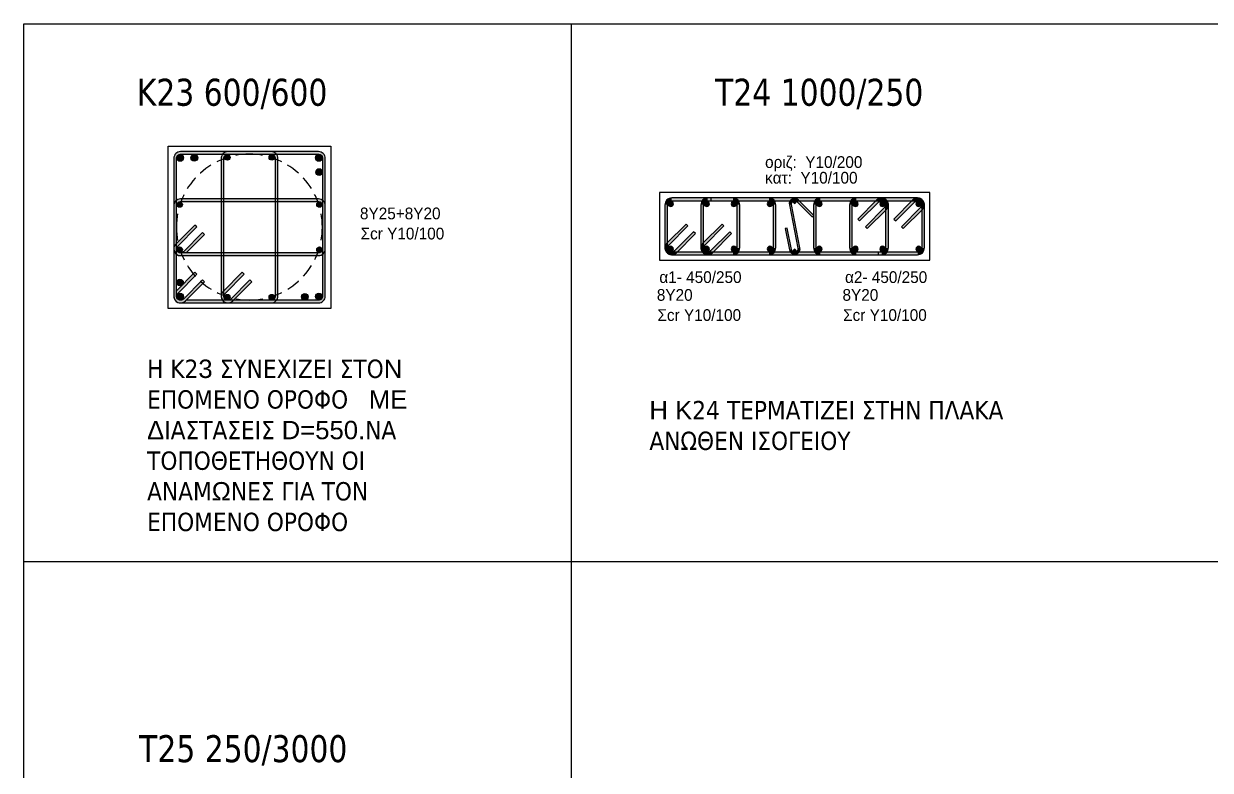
# Model space of a CAD drawing. Header units: millimetres. Extents: x -2171 to 1563, y -1758 to -1505.
# Drawn here: x -1175 to -1153.05, y -1604.07 to -1590.25 of the extents above; entities that cross this region are included whole.
import ezdxf

# ---------------------------------------------------------------- set-up
doc = ezdxf.new("R2010")
doc.units = ezdxf.units.MM
doc.linetypes.add('HIDDEN', pattern=[0.375, 0.25, -0.125])
for name, color, linetype in [('-S_TEXT', 3, 'Continuous'), ('Col_Det', 7, 'Continuous'), ('Col_Det_1', 7, 'Continuous'), ('Col_Det_Fill', 7, 'Continuous'), ('Geo_Col_Pro_1', 7, 'Continuous'), ('pinakaki', 153, 'Continuous')]:
    doc.layers.add(name, color=color, linetype=linetype)
doc.styles.add('S1Arl22_b_934_161', font='arial.ttf', dxfattribs={"width": 0.933629, "height": 0.002175})
doc.styles.get("Standard").update_dxf_attribs({"font": 'tahoma.ttf'})

msp = doc.modelspace()

# ---------------------------------------------------------------- hatches: boundary and pattern name
at = {"layer": 'Col_Det_Fill', "ltscale": 0.5, "transparency": 33554572}
h = msp.add_hatch(color=7, dxfattribs=at)
h.dxf.hatch_style = 1
h.paths.add_polyline_path([(-1169.5464, -1592.667, -0.4142136), (-1169.4714, -1592.742), (-1169.4714, -1595.293, -0.4142136), (-1169.5464, -1595.368), (-1171.9956, -1595.368), (-1172.009, -1595.3814, -0.1989124), (-1172.0974, -1595.418), (-1169.5464, -1595.418, 0.4142136), (-1169.4214, -1595.293), (-1169.4214, -1592.742, 0.4142136), (-1169.5464, -1592.617), (-1172.0974, -1592.617, 0.4142136), (-1172.2224, -1592.742), (-1172.2224, -1595.293, 0.7207592), (-1171.9974, -1595.368), (-1171.9956, -1595.368), (-1171.6555, -1595.0278), (-1171.6908, -1594.9925), (-1172.0444, -1595.346, -0.6681786), (-1172.1724, -1595.293), (-1172.1724, -1592.742, -0.4142136), (-1172.0974, -1592.667)])
h.paths.add_polyline_path([(-1171.7969, -1594.8864), (-1171.8322, -1594.8511), (-1172.1724, -1595.1912), (-1172.1724, -1595.293, -0.1989124), (-1172.1504, -1595.24)], flags=17)
at = {"layer": 'Col_Det_Fill'}
h = msp.add_hatch(color=12, dxfattribs=at)
edge = h.paths.add_edge_path()
edge.add_arc((-1172.1057, -1592.7337), 0.0625, 0, 360)
h = msp.add_hatch(color=133, dxfattribs=at)
edge = h.paths.add_edge_path()
edge.add_arc((-1171.8442, -1592.73), 0.065, 0, 360)
at = {"layer": 'Col_Det_Fill', "ltscale": 0.5, "transparency": 33554572}
h = msp.add_hatch(color=7, dxfattribs=at)
h.dxf.hatch_style = 1
h.paths.add_polyline_path([(-1171.2219, -1592.617, 0.4142136), (-1171.3469, -1592.742), (-1171.3469, -1595.293, -0.1989124), (-1171.3103, -1595.2046), (-1171.2969, -1595.1912), (-1171.2969, -1592.742, -0.4142136), (-1171.2219, -1592.667), (-1170.4219, -1592.667, -0.4142136), (-1170.3469, -1592.742), (-1170.3469, -1595.293, -0.4142136), (-1170.4219, -1595.368), (-1171.1201, -1595.368), (-1171.1335, -1595.3814, -0.1989124), (-1171.2219, -1595.418), (-1170.4219, -1595.418, 0.4142136), (-1170.2969, -1595.293), (-1170.2969, -1592.742, 0.4142136), (-1170.4219, -1592.617)])
h.paths.add_polyline_path([(-1171.1335, -1595.3814), (-1171.1201, -1595.368), (-1171.2219, -1595.368, -0.4142136), (-1171.2969, -1595.293), (-1171.2969, -1595.1912), (-1171.3103, -1595.2046, 0.6681786), (-1171.2219, -1595.418, 0.1989124)])
h.paths.add_polyline_path([(-1170.9214, -1594.8864), (-1170.9567, -1594.8511), (-1171.2969, -1595.1912), (-1171.2969, -1595.293, -0.1989124), (-1171.2749, -1595.24)], flags=17)
h.paths.add_polyline_path([(-1170.78, -1595.0278), (-1170.8153, -1594.9925), (-1171.1689, -1595.346, -0.1989124), (-1171.2219, -1595.368), (-1171.1201, -1595.368)], flags=17)
at = {"layer": 'Col_Det_Fill'}
h = msp.add_hatch(color=56, dxfattribs=at)
edge = h.paths.add_edge_path()
edge.add_arc((-1171.2324, -1592.7248), 0.05, 0, 360)
h = msp.add_hatch(color=56, dxfattribs=at)
edge = h.paths.add_edge_path()
edge.add_arc((-1170.4112, -1592.7248), 0.05, 0, 360)
h = msp.add_hatch(color=12, dxfattribs=at)
edge = h.paths.add_edge_path()
edge.add_arc((-1169.5381, -1592.7337), 0.0625, 0, 360)
h = msp.add_hatch(color=133, dxfattribs=at)
edge = h.paths.add_edge_path()
edge.add_arc((-1169.5344, -1592.9952), 0.0625, 0, 360)
at = {"layer": 'Col_Det_Fill', "ltscale": 0.5, "transparency": 33554572}
h = msp.add_hatch(color=7, dxfattribs=at)
h.dxf.hatch_style = 1
h.paths.add_polyline_path([(-1172.0974, -1593.4925, 0.4142136), (-1172.2224, -1593.6175), (-1172.2224, -1594.4175, -0.1989124), (-1172.1858, -1594.3291), (-1172.1724, -1594.3157), (-1172.1724, -1593.6175, -0.4142136), (-1172.0974, -1593.5425), (-1169.5464, -1593.5425, -0.4142136), (-1169.4714, -1593.6175), (-1169.4714, -1594.4175, -0.4142136), (-1169.5464, -1594.4925), (-1172.0974, -1594.4925, -0.6681786), (-1172.1504, -1594.3645), (-1171.7969, -1594.0109), (-1171.8322, -1593.9756), (-1172.1858, -1594.3291, 0.6681786), (-1172.0974, -1594.5425), (-1169.5464, -1594.5425, 0.4142136), (-1169.4214, -1594.4175), (-1169.4214, -1593.6175, 0.4142136), (-1169.5464, -1593.4925)])
h.paths.add_polyline_path([(-1171.6555, -1594.1523), (-1171.6908, -1594.117), (-1172.0444, -1594.4705, -0.1989124), (-1172.0974, -1594.4925), (-1171.9956, -1594.4925)], flags=17)
at = {"layer": 'Col_Det_Fill'}
h = msp.add_hatch(color=56, dxfattribs=at)
edge = h.paths.add_edge_path()
edge.add_arc((-1172.1146, -1593.5975), 0.05, 0, 360)
h = msp.add_hatch(color=56, dxfattribs=at)
edge = h.paths.add_edge_path()
edge.add_arc((-1169.5292, -1593.5975), 0.05, 0, 360)
for color, points in [(252, [(-1163.0139, -1593.5252), (-1163.0139, -1593.4752, 0.4142136), (-1163.1389, -1593.6002), (-1163.0889, -1593.6002, -0.4142136)]), (12, [(-1163.0816, -1593.5825, 0.4142136), (-1163.0316, -1593.6325, 0.4142136), (-1162.9816, -1593.5825, 0.4142136), (-1163.0316, -1593.5325, 0.4142136)]), (252, [(-1161.2139, -1593.5252), (-1161.2139, -1593.4752), (-1163.0139, -1593.4752), (-1163.0139, -1593.5252)]), (252, [(-1162.3472, -1593.5252), (-1162.3472, -1593.4752, 0.4142136), (-1162.4722, -1593.6002), (-1162.4222, -1593.6002, -0.4142136)]), (56, [(-1162.4149, -1593.5825, 0.4142136), (-1162.3649, -1593.6325, 0.4142136), (-1162.3149, -1593.5825, 0.4142136), (-1162.3649, -1593.5325, 0.4142136)]), (252, [(-1161.8806, -1593.5252), (-1161.8806, -1593.4752), (-1162.3472, -1593.4752), (-1162.3472, -1593.5252)]), (252, [(-1159.1874, -1593.5252), (-1159.1874, -1593.4752), (-1162.2904, -1593.4752), (-1162.2904, -1593.5252)]), (56, [(-1161.9129, -1593.5825, 0.4142136), (-1161.8629, -1593.6325, 0.4142136), (-1161.8129, -1593.5825, 0.4142136), (-1161.8629, -1593.5325, 0.4142136)]), (252, [(-1161.8056, -1593.6002), (-1161.7556, -1593.6002, 0.4142136), (-1161.8806, -1593.4752), (-1161.8806, -1593.5252, -0.4142136)]), (12, [(-1161.2462, -1593.5825, 0.4142136), (-1161.1962, -1593.6325, 0.4142136), (-1161.1462, -1593.5825, 0.4142136), (-1161.1962, -1593.5325, 0.4142136)]), (252, [(-1161.1389, -1593.6002), (-1161.0889, -1593.6002, 0.4142136), (-1161.2139, -1593.4752), (-1161.2139, -1593.5252, -0.4142136)]), (252, [(-1160.837, -1593.6044), (-1160.7978, -1593.5967, -0.7407348), (-1160.6965, -1593.5427), (-1160.6682, -1593.5145, 0.7407348)]), (133, [(-1160.7639, -1593.5502, 0.4142136), (-1160.7389, -1593.5752, 0.4142136), (-1160.7139, -1593.5502, 0.4142136), (-1160.7389, -1593.5252, 0.4142136)]), (252, [(-1160.6682, -1593.5145), (-1160.6965, -1593.5427), (-1160.4136, -1593.8256), (-1160.3853, -1593.7973)]), (252, [(-1160.2639, -1593.5252), (-1160.2639, -1593.4752, 0.4142136), (-1160.3889, -1593.6002), (-1160.3389, -1593.6002, -0.4142136)]), (12, [(-1160.2316, -1593.5825, 0.4142136), (-1160.2816, -1593.5325, 0.4142136), (-1160.3316, -1593.5825, 0.4142136), (-1160.2816, -1593.6325, 0.4142136)]), (252, [(-1158.4639, -1593.5252), (-1158.4639, -1593.4752), (-1160.2639, -1593.4752), (-1160.2639, -1593.5252)]), (252, [(-1159.5972, -1593.5252), (-1159.5972, -1593.4752, 0.4142136), (-1159.7222, -1593.6002), (-1159.6722, -1593.6002, -0.4142136)]), (56, [(-1159.5649, -1593.5825, 0.4142136), (-1159.6149, -1593.5325, 0.4142136), (-1159.6649, -1593.5825, 0.4142136), (-1159.6149, -1593.6325, 0.4142136)]), (252, [(-1159.1306, -1593.5252), (-1159.1306, -1593.4752), (-1159.5972, -1593.4752), (-1159.5972, -1593.5252)]), (252, [(-1159.1836, -1593.5471), (-1159.219, -1593.5118), (-1159.5725, -1593.8653), (-1159.5372, -1593.9007)]), (252, [(-1159.0556, -1593.6002), (-1159.0056, -1593.6002, 0.6681786), (-1159.219, -1593.5118), (-1159.1836, -1593.5471, -0.6681786)]), (56, [(-1159.0629, -1593.5825, 0.4142136), (-1159.1129, -1593.5325, 0.4142136), (-1159.1629, -1593.5825, 0.4142136), (-1159.1129, -1593.6325, 0.4142136)]), (252, [(-1159.0775, -1593.6532), (-1159.0422, -1593.6886, 0.6681786), (-1159.1306, -1593.4752), (-1159.1306, -1593.5252, -0.6681786)]), (252, [(-1158.5169, -1593.5471), (-1158.5523, -1593.5118), (-1158.9058, -1593.8653), (-1158.8705, -1593.9007)]), (252, [(-1158.3889, -1593.6002), (-1158.3389, -1593.6002, 0.6681786), (-1158.5523, -1593.5118), (-1158.5169, -1593.5471, -0.6681786)]), (12, [(-1158.3962, -1593.5825, 0.4142136), (-1158.4462, -1593.5325, 0.4142136), (-1158.4962, -1593.5825, 0.4142136), (-1158.4462, -1593.6325, 0.4142136)]), (252, [(-1158.4109, -1593.6532), (-1158.3755, -1593.6886, 0.6681786), (-1158.4639, -1593.4752), (-1158.4639, -1593.5252, -0.6681786)]), (252, [(-1163.0889, -1593.6002), (-1163.1389, -1593.6002), (-1163.1389, -1594.4002), (-1163.0889, -1594.4002)]), (252, [(-1162.4222, -1593.6002), (-1162.4722, -1593.6002), (-1162.4722, -1594.4002), (-1162.4222, -1594.4002)]), (252, [(-1161.8056, -1594.4002), (-1161.7556, -1594.4002), (-1161.7556, -1593.6002), (-1161.8056, -1593.6002)]), (252, [(-1161.1389, -1594.4002), (-1161.0889, -1594.4002), (-1161.0889, -1593.6002), (-1161.1389, -1593.6002)]), (252, [(-1160.68, -1594.4036), (-1160.6408, -1594.3959), (-1160.7978, -1593.5967), (-1160.837, -1593.6044)]), (252, [(-1160.3389, -1593.6002), (-1160.3889, -1593.6002), (-1160.3889, -1594.4002), (-1160.3389, -1594.4002)]), (252, [(-1159.6722, -1593.6002), (-1159.7222, -1593.6002), (-1159.7222, -1594.4002), (-1159.6722, -1594.4002)]), (252, [(-1159.4311, -1594.0067), (-1159.3957, -1594.0421), (-1159.0422, -1593.6886), (-1159.0775, -1593.6532)]), (252, [(-1159.0556, -1594.4002), (-1159.0056, -1594.4002), (-1159.0056, -1593.6002), (-1159.0556, -1593.6002)]), (252, [(-1158.7644, -1594.0067), (-1158.7291, -1594.0421), (-1158.3755, -1593.6886), (-1158.4109, -1593.6532)]), (252, [(-1158.3889, -1594.4002), (-1158.3389, -1594.4002), (-1158.3389, -1593.6002), (-1158.3889, -1593.6002)]), (252, [(-1162.7134, -1593.9936), (-1162.7487, -1593.9582), (-1163.1023, -1594.3118), (-1163.0669, -1594.3471)]), (252, [(-1162.0467, -1593.9936), (-1162.0821, -1593.9582), (-1162.4356, -1594.3118), (-1162.4003, -1594.3471)]), (252, [(-1162.9609, -1594.4532), (-1162.9255, -1594.4886), (-1162.572, -1594.135), (-1162.6073, -1594.0996)]), (252, [(-1162.2942, -1594.4532), (-1162.2588, -1594.4886), (-1161.9053, -1594.135), (-1161.9407, -1594.0996)]), (252, [(-1160.8749, -1594.0342), (-1160.9141, -1594.0419), (-1160.837, -1594.4344), (-1160.7978, -1594.4267)]), (252, [(-1163.0669, -1594.3471), (-1163.1023, -1594.3118, 0.6681786), (-1163.0139, -1594.5252), (-1163.0139, -1594.4752, -0.6681786)]), (252, [(-1163.0889, -1594.4002), (-1163.1389, -1594.4002, 0.6681786), (-1162.9255, -1594.4886), (-1162.9609, -1594.4532, -0.6681786)]), (12, [(-1163.0816, -1594.4178, 0.4142136), (-1163.0316, -1594.4678, 0.4142136), (-1162.9816, -1594.4178, 0.4142136), (-1163.0316, -1594.3678, 0.4142136)]), (252, [(-1162.4003, -1594.3471), (-1162.4356, -1594.3118, 0.6681786), (-1162.3472, -1594.5252), (-1162.3472, -1594.4752, -0.6681786)]), (252, [(-1162.4222, -1594.4002), (-1162.4722, -1594.4002, 0.6681786), (-1162.2588, -1594.4886), (-1162.2942, -1594.4532, -0.6681786)]), (56, [(-1162.4149, -1594.4178, 0.4142136), (-1162.3649, -1594.4678, 0.4142136), (-1162.3149, -1594.4178, 0.4142136), (-1162.3649, -1594.3678, 0.4142136)]), (56, [(-1161.9129, -1594.4178, 0.4142136), (-1161.8629, -1594.4678, 0.4142136), (-1161.8129, -1594.4178, 0.4142136), (-1161.8629, -1594.3678, 0.4142136)]), (252, [(-1161.8806, -1594.4752), (-1161.8806, -1594.5252, 0.4142136), (-1161.7556, -1594.4002), (-1161.8056, -1594.4002, -0.4142136)]), (12, [(-1161.2462, -1594.4178, 0.4142136), (-1161.1962, -1594.4678, 0.4142136), (-1161.1462, -1594.4178, 0.4142136), (-1161.1962, -1594.3678, 0.4142136)]), (252, [(-1161.2139, -1594.4752), (-1161.2139, -1594.5252, 0.4142136), (-1161.0889, -1594.4002), (-1161.1389, -1594.4002, -0.4142136)]), (252, [(-1160.7978, -1594.4267), (-1160.837, -1594.4344, 1), (-1160.6408, -1594.3959), (-1160.68, -1594.4036, -1)]), (133, [(-1160.7639, -1594.4502, 0.4142136), (-1160.7389, -1594.4752, 0.4142136), (-1160.7139, -1594.4502, 0.4142136), (-1160.7389, -1594.4252, 0.4142136)]), (252, [(-1160.3389, -1594.4002), (-1160.3889, -1594.4002, 0.4142136), (-1160.2639, -1594.5252), (-1160.2639, -1594.4752, -0.4142136)]), (12, [(-1160.2316, -1594.4178, 0.4142136), (-1160.2816, -1594.3678, 0.4142136), (-1160.3316, -1594.4178, 0.4142136), (-1160.2816, -1594.4678, 0.4142136)]), (252, [(-1159.6722, -1594.4002), (-1159.7222, -1594.4002, 0.4142136), (-1159.5972, -1594.5252), (-1159.5972, -1594.4752, -0.4142136)]), (56, [(-1159.5649, -1594.4178, 0.4142136), (-1159.6149, -1594.3678, 0.4142136), (-1159.6649, -1594.4178, 0.4142136), (-1159.6149, -1594.4678, 0.4142136)]), (56, [(-1159.0629, -1594.4178, 0.4142136), (-1159.1129, -1594.3678, 0.4142136), (-1159.1629, -1594.4178, 0.4142136), (-1159.1129, -1594.4678, 0.4142136)]), (252, [(-1159.1306, -1594.4752), (-1159.1306, -1594.5252, 0.4142136), (-1159.0056, -1594.4002), (-1159.0556, -1594.4002, -0.4142136)]), (12, [(-1158.3962, -1594.4178, 0.4142136), (-1158.4462, -1594.3678, 0.4142136), (-1158.4962, -1594.4178, 0.4142136), (-1158.4462, -1594.4678, 0.4142136)]), (252, [(-1158.4639, -1594.4752), (-1158.4639, -1594.5252, 0.4142136), (-1158.3389, -1594.4002), (-1158.3889, -1594.4002, -0.4142136)]), (252, [(-1163.0139, -1594.4752), (-1163.0139, -1594.5252), (-1161.2139, -1594.5252), (-1161.2139, -1594.4752)]), (252, [(-1162.3472, -1594.4752), (-1162.3472, -1594.5252), (-1161.8806, -1594.5252), (-1161.8806, -1594.4752)]), (252, [(-1162.2904, -1594.4752), (-1162.2904, -1594.5252), (-1159.1874, -1594.5252), (-1159.1874, -1594.4752)]), (252, [(-1160.2639, -1594.4752), (-1160.2639, -1594.5252), (-1158.4639, -1594.5252), (-1158.4639, -1594.4752)]), (252, [(-1159.5972, -1594.4752), (-1159.5972, -1594.5252), (-1159.1306, -1594.5252), (-1159.1306, -1594.4752)])]:
    msp.add_hatch(color=color, dxfattribs=at).paths.add_polyline_path(points)
h = msp.add_hatch(color=56, dxfattribs=at)
edge = h.paths.add_edge_path()
edge.add_arc((-1172.1146, -1594.4307), 0.05, 0, 360)
h = msp.add_hatch(color=56, dxfattribs=at)
edge = h.paths.add_edge_path()
edge.add_arc((-1169.5292, -1594.4307), 0.05, 0, 360)
h = msp.add_hatch(color=133, dxfattribs=at)
edge = h.paths.add_edge_path()
edge.add_arc((-1172.1094, -1595.0398), 0.0625, 0, 360)
h = msp.add_hatch(color=12, dxfattribs=at)
edge = h.paths.add_edge_path()
edge.add_arc((-1172.1057, -1595.3013), 0.0625, 0, 360)
h = msp.add_hatch(color=56, dxfattribs=at)
edge = h.paths.add_edge_path()
edge.add_arc((-1171.2324, -1595.3102), 0.05, 0, 360)
h = msp.add_hatch(color=56, dxfattribs=at)
edge = h.paths.add_edge_path()
edge.add_arc((-1170.4112, -1595.3102), 0.05, 0, 360)
h = msp.add_hatch(color=133, dxfattribs=at)
edge = h.paths.add_edge_path()
edge.add_arc((-1169.7996, -1595.305), 0.0625, 0, 360)
h = msp.add_hatch(color=12, dxfattribs=at)
edge = h.paths.add_edge_path()
edge.add_arc((-1169.5381, -1595.3013), 0.0625, 0, 360)

# ---------------------------------------------------------------- linework, layer by layer
at = {"layer": '-S_TEXT', "ltscale": 5}
msp.add_lwpolyline([(-1174.9987, -1590.2497), (-1116.8512, -1590.2497), (-1116.8512, -1630.2944), (-1174.9987, -1630.2944)], close=True, dxfattribs=at)
at = {"layer": 'Col_Det', "color": 7}
msp.add_lwpolyline([(-1172.3249, -1592.5145), (-1169.3189, -1592.5145), (-1169.3189, -1595.5205), (-1172.3249, -1595.5205)], close=True, dxfattribs=at)
for points in [[(-1172.0974, -1592.617, 0.4142136), (-1172.2224, -1592.742)], [(-1172.1724, -1592.742, -0.4142136), (-1172.0974, -1592.667, -0.4142136)], [(-1171.2219, -1592.617, 0.4142136), (-1171.3469, -1592.742)], [(-1171.2969, -1592.742, -0.4142136), (-1171.2219, -1592.667, -0.4142136)], [(-1170.2969, -1592.742, 0.4142136), (-1170.4219, -1592.617)], [(-1170.4219, -1592.667, -0.4142136), (-1170.3469, -1592.742, -0.4142136)], [(-1169.4214, -1592.742, 0.4142136), (-1169.5464, -1592.617)], [(-1169.5464, -1592.667, -0.4142136), (-1169.4714, -1592.742, -0.4142136)], [(-1172.1724, -1593.6175, -0.4142136), (-1172.0974, -1593.5425, -0.4142136)], [(-1169.5464, -1593.5425, -0.4142136), (-1169.4714, -1593.6175, -0.4142136)], [(-1163.0139, -1593.4752, 0.4142136), (-1163.1389, -1593.6002)], [(-1163.0889, -1593.6002, -0.4142136), (-1163.0139, -1593.5252, -0.4142136)], [(-1163.0316, -1593.5325, 0.4142136), (-1163.0816, -1593.5825, 0.4142136)], [(-1163.0816, -1593.5825, 0.4142136), (-1163.0316, -1593.6325, 0.4142136)], [(-1162.9816, -1593.5825, 0.4142136), (-1163.0316, -1593.5325, 0.4142136)], [(-1163.0316, -1593.6325, 0.4142136), (-1162.9816, -1593.5825, 0.4142136)], [(-1162.3472, -1593.4752, 0.4142136), (-1162.4722, -1593.6002)], [(-1162.4222, -1593.6002, -0.4142136), (-1162.3472, -1593.5252, -0.4142136)], [(-1162.3649, -1593.5325, 0.4142136), (-1162.4149, -1593.5825, 0.4142136)], [(-1162.4149, -1593.5825, 0.4142136), (-1162.3649, -1593.6325, 0.4142136)], [(-1162.3149, -1593.5825, 0.4142136), (-1162.3649, -1593.5325, 0.4142136)], [(-1162.3649, -1593.6325, 0.4142136), (-1162.3149, -1593.5825, 0.4142136)], [(-1161.8629, -1593.5325, 0.4142136), (-1161.9129, -1593.5825, 0.4142136)], [(-1161.9129, -1593.5825, 0.4142136), (-1161.8629, -1593.6325, 0.4142136)], [(-1161.7556, -1593.6002, 0.4142136), (-1161.8806, -1593.4752)], [(-1161.8806, -1593.5252, -0.4142136), (-1161.8056, -1593.6002, -0.4142136)], [(-1161.8129, -1593.5825, 0.4142136), (-1161.8629, -1593.5325, 0.4142136)], [(-1161.8629, -1593.6325, 0.4142136), (-1161.8129, -1593.5825, 0.4142136)], [(-1161.1962, -1593.5325, 0.4142136), (-1161.2462, -1593.5825, 0.4142136)], [(-1161.2462, -1593.5825, 0.4142136), (-1161.1962, -1593.6325, 0.4142136)], [(-1161.0889, -1593.6002, 0.4142136), (-1161.2139, -1593.4752)], [(-1161.2139, -1593.5252, -0.4142136), (-1161.1389, -1593.6002, -0.4142136)], [(-1161.1462, -1593.5825, 0.4142136), (-1161.1962, -1593.5325, 0.4142136)], [(-1161.1962, -1593.6325, 0.4142136), (-1161.1462, -1593.5825, 0.4142136)], [(-1160.6682, -1593.5145, 0.7407348), (-1160.837, -1593.6044, 0.7407348)], [(-1160.7978, -1593.5967, -0.7407348), (-1160.6965, -1593.5427)], [(-1160.7389, -1593.5252, 0.4142136), (-1160.7639, -1593.5502, 0.4142136)], [(-1160.7639, -1593.5502, 0.4142136), (-1160.7389, -1593.5752, 0.4142136)], [(-1160.7139, -1593.5502, 0.4142136), (-1160.7389, -1593.5252, 0.4142136)], [(-1160.7389, -1593.5752, 0.4142136), (-1160.7139, -1593.5502, 0.4142136)], [(-1160.2639, -1593.4752, 0.4142136), (-1160.3889, -1593.6002)], [(-1160.3389, -1593.6002, -0.4142136), (-1160.2639, -1593.5252, -0.4142136)], [(-1160.2816, -1593.5325, 0.4142136), (-1160.3316, -1593.5825, 0.4142136)], [(-1160.3316, -1593.5825, 0.4142136), (-1160.2816, -1593.6325, 0.4142136)], [(-1160.2316, -1593.5825, 0.4142136), (-1160.2816, -1593.5325, 0.4142136)], [(-1160.2816, -1593.6325, 0.4142136), (-1160.2316, -1593.5825, 0.4142136)], [(-1159.5972, -1593.4752, 0.4142136), (-1159.7222, -1593.6002)], [(-1159.6722, -1593.6002, -0.4142136), (-1159.5972, -1593.5252, -0.4142136)], [(-1159.6149, -1593.5325, 0.4142136), (-1159.6649, -1593.5825, 0.4142136)], [(-1159.6649, -1593.5825, 0.4142136), (-1159.6149, -1593.6325, 0.4142136)], [(-1159.5649, -1593.5825, 0.4142136), (-1159.6149, -1593.5325, 0.4142136)], [(-1159.6149, -1593.6325, 0.4142136), (-1159.5649, -1593.5825, 0.4142136)], [(-1159.0056, -1593.6002, 0.6681786), (-1159.219, -1593.5118)], [(-1159.1836, -1593.5471, -0.6681786), (-1159.0556, -1593.6002, -0.6681786)], [(-1159.1129, -1593.5325, 0.4142136), (-1159.1629, -1593.5825, 0.4142136)], [(-1159.1629, -1593.5825, 0.4142136), (-1159.1129, -1593.6325, 0.4142136)], [(-1159.0422, -1593.6886, 0.6681786), (-1159.1306, -1593.4752)], [(-1159.1306, -1593.5252, -0.6681786), (-1159.0775, -1593.6532, -0.6681786)], [(-1159.0629, -1593.5825, 0.4142136), (-1159.1129, -1593.5325, 0.4142136)], [(-1159.1129, -1593.6325, 0.4142136), (-1159.0629, -1593.5825, 0.4142136)], [(-1158.3389, -1593.6002, 0.6681786), (-1158.5523, -1593.5118)], [(-1158.5169, -1593.5471, -0.6681786), (-1158.3889, -1593.6002, -0.6681786)], [(-1158.4462, -1593.5325, 0.4142136), (-1158.4962, -1593.5825, 0.4142136)], [(-1158.4962, -1593.5825, 0.4142136), (-1158.4462, -1593.6325, 0.4142136)], [(-1158.3755, -1593.6886, 0.6681786), (-1158.4639, -1593.4752)], [(-1158.4639, -1593.5252, -0.6681786), (-1158.4109, -1593.6532, -0.6681786)], [(-1158.3962, -1593.5825, 0.4142136), (-1158.4462, -1593.5325, 0.4142136)], [(-1158.4462, -1593.6325, 0.4142136), (-1158.3962, -1593.5825, 0.4142136)], [(-1172.1858, -1594.3291, 0.6681786), (-1172.0974, -1594.5425)], [(-1172.0974, -1594.4925, -0.6681786), (-1172.1504, -1594.3645, -0.6681786)], [(-1172.0444, -1594.4705, -0.6681786), (-1172.1724, -1594.4175, -0.6681786)], [(-1169.4714, -1594.4175, -0.4142136), (-1169.5464, -1594.4925, -0.4142136)], [(-1163.1023, -1594.3118, 0.6681786), (-1163.0139, -1594.5252)], [(-1163.1389, -1594.4002, 0.6681786), (-1162.9255, -1594.4886)], [(-1163.0139, -1594.4752, -0.6681786), (-1163.0669, -1594.3471, -0.6681786)], [(-1162.9609, -1594.4532, -0.6681786), (-1163.0889, -1594.4002, -0.6681786)], [(-1163.0316, -1594.3678, 0.4142136), (-1163.0816, -1594.4178, 0.4142136)], [(-1163.0816, -1594.4178, 0.4142136), (-1163.0316, -1594.4678, 0.4142136)], [(-1162.9816, -1594.4178, 0.4142136), (-1163.0316, -1594.3678, 0.4142136)], [(-1163.0316, -1594.4678, 0.4142136), (-1162.9816, -1594.4178, 0.4142136)], [(-1162.4356, -1594.3118, 0.6681786), (-1162.3472, -1594.5252)], [(-1162.4722, -1594.4002, 0.6681786), (-1162.2588, -1594.4886)], [(-1162.3472, -1594.4752, -0.6681786), (-1162.4003, -1594.3471, -0.6681786)], [(-1162.2942, -1594.4532, -0.6681786), (-1162.4222, -1594.4002, -0.6681786)], [(-1162.3649, -1594.3678, 0.4142136), (-1162.4149, -1594.4178, 0.4142136)], [(-1162.4149, -1594.4178, 0.4142136), (-1162.3649, -1594.4678, 0.4142136)], [(-1162.3149, -1594.4178, 0.4142136), (-1162.3649, -1594.3678, 0.4142136)], [(-1162.3649, -1594.4678, 0.4142136), (-1162.3149, -1594.4178, 0.4142136)], [(-1161.8629, -1594.3678, 0.4142136), (-1161.9129, -1594.4178, 0.4142136)], [(-1161.9129, -1594.4178, 0.4142136), (-1161.8629, -1594.4678, 0.4142136)], [(-1161.8806, -1594.5252, 0.4142136), (-1161.7556, -1594.4002)], [(-1161.8056, -1594.4002, -0.4142136), (-1161.8806, -1594.4752, -0.4142136)], [(-1161.8129, -1594.4178, 0.4142136), (-1161.8629, -1594.3678, 0.4142136)], [(-1161.8629, -1594.4678, 0.4142136), (-1161.8129, -1594.4178, 0.4142136)], [(-1161.1962, -1594.3678, 0.4142136), (-1161.2462, -1594.4178, 0.4142136)], [(-1161.2462, -1594.4178, 0.4142136), (-1161.1962, -1594.4678, 0.4142136)], [(-1161.2139, -1594.5252, 0.4142136), (-1161.0889, -1594.4002)], [(-1161.1389, -1594.4002, -0.4142136), (-1161.2139, -1594.4752, -0.4142136)], [(-1161.1462, -1594.4178, 0.4142136), (-1161.1962, -1594.3678, 0.4142136)], [(-1161.1962, -1594.4678, 0.4142136), (-1161.1462, -1594.4178, 0.4142136)], [(-1160.837, -1594.4344, 1), (-1160.6408, -1594.3959)], [(-1160.68, -1594.4036, -1), (-1160.7978, -1594.4267, -1)], [(-1160.7389, -1594.4252, 0.4142136), (-1160.7639, -1594.4502, 0.4142136)], [(-1160.7639, -1594.4502, 0.4142136), (-1160.7389, -1594.4752, 0.4142136)], [(-1160.7139, -1594.4502, 0.4142136), (-1160.7389, -1594.4252, 0.4142136)], [(-1160.7389, -1594.4752, 0.4142136), (-1160.7139, -1594.4502, 0.4142136)], [(-1160.3889, -1594.4002, 0.4142136), (-1160.2639, -1594.5252)], [(-1160.2639, -1594.4752, -0.4142136), (-1160.3389, -1594.4002, -0.4142136)], [(-1160.2816, -1594.3678, 0.4142136), (-1160.3316, -1594.4178, 0.4142136)], [(-1160.3316, -1594.4178, 0.4142136), (-1160.2816, -1594.4678, 0.4142136)], [(-1160.2316, -1594.4178, 0.4142136), (-1160.2816, -1594.3678, 0.4142136)], [(-1160.2816, -1594.4678, 0.4142136), (-1160.2316, -1594.4178, 0.4142136)], [(-1159.7222, -1594.4002, 0.4142136), (-1159.5972, -1594.5252)], [(-1159.5972, -1594.4752, -0.4142136), (-1159.6722, -1594.4002, -0.4142136)], [(-1159.6149, -1594.3678, 0.4142136), (-1159.6649, -1594.4178, 0.4142136)], [(-1159.6649, -1594.4178, 0.4142136), (-1159.6149, -1594.4678, 0.4142136)], [(-1159.5649, -1594.4178, 0.4142136), (-1159.6149, -1594.3678, 0.4142136)], [(-1159.6149, -1594.4678, 0.4142136), (-1159.5649, -1594.4178, 0.4142136)], [(-1159.1129, -1594.3678, 0.4142136), (-1159.1629, -1594.4178, 0.4142136)], [(-1159.1629, -1594.4178, 0.4142136), (-1159.1129, -1594.4678, 0.4142136)], [(-1159.1306, -1594.5252, 0.4142136), (-1159.0056, -1594.4002)], [(-1159.0556, -1594.4002, -0.4142136), (-1159.1306, -1594.4752, -0.4142136)], [(-1159.0629, -1594.4178, 0.4142136), (-1159.1129, -1594.3678, 0.4142136)], [(-1159.1129, -1594.4678, 0.4142136), (-1159.0629, -1594.4178, 0.4142136)], [(-1158.4462, -1594.3678, 0.4142136), (-1158.4962, -1594.4178, 0.4142136)], [(-1158.4962, -1594.4178, 0.4142136), (-1158.4462, -1594.4678, 0.4142136)], [(-1158.4639, -1594.5252, 0.4142136), (-1158.3389, -1594.4002)], [(-1158.3889, -1594.4002, -0.4142136), (-1158.4639, -1594.4752, -0.4142136)], [(-1158.3962, -1594.4178, 0.4142136), (-1158.4462, -1594.3678, 0.4142136)], [(-1158.4462, -1594.4678, 0.4142136), (-1158.3962, -1594.4178, 0.4142136)], [(-1172.2224, -1595.293, 0.4142136), (-1172.0974, -1595.418)], [(-1172.2224, -1595.293, 0.6681786), (-1172.009, -1595.3814)], [(-1172.0974, -1595.368, -0.6681786), (-1172.1504, -1595.24, -0.6681786)], [(-1172.0444, -1595.346, -0.6681786), (-1172.1724, -1595.293, -0.6681786)], [(-1171.3103, -1595.2046, 0.6681786), (-1171.2219, -1595.418)], [(-1171.3469, -1595.293, 0.6681786), (-1171.1335, -1595.3814)], [(-1171.2219, -1595.368, -0.6681786), (-1171.2749, -1595.24, -0.6681786)], [(-1171.1689, -1595.346, -0.6681786), (-1171.2969, -1595.293, -0.6681786)], [(-1170.4219, -1595.418, 0.4142136), (-1170.2969, -1595.293)], [(-1170.3469, -1595.293, -0.4142136), (-1170.4219, -1595.368, -0.4142136)], [(-1169.5464, -1595.418, 0.4142136), (-1169.4214, -1595.293)], [(-1169.4714, -1595.293, -0.4142136), (-1169.5464, -1595.368, -0.4142136)]]:
    msp.add_lwpolyline(points, format="xyb", dxfattribs=at)
for points in [[(-1169.5464, -1592.617), (-1172.0974, -1592.617)], [(-1172.0974, -1592.667), (-1169.5464, -1592.667)], [(-1170.4219, -1592.617), (-1171.2219, -1592.617)], [(-1171.2219, -1592.667), (-1170.4219, -1592.667)], [(-1172.2224, -1592.742), (-1172.2224, -1595.293)], [(-1172.1724, -1595.293), (-1172.1724, -1592.742)], [(-1171.3469, -1592.742), (-1171.3469, -1595.293)], [(-1171.2969, -1595.293), (-1171.2969, -1592.742)], [(-1170.3469, -1592.742), (-1170.3469, -1595.293)], [(-1170.2969, -1595.293), (-1170.2969, -1592.742)], [(-1169.4714, -1592.742), (-1169.4714, -1595.293)], [(-1169.4214, -1595.293), (-1169.4214, -1592.742)], [(-1172.0974, -1593.5425), (-1169.5464, -1593.5425)], [(-1158.2389, -1593.3752), (-1163.2389, -1593.3752)], [(-1163.2389, -1593.3752), (-1163.2389, -1594.6252)], [(-1161.2139, -1593.4752), (-1163.0139, -1593.4752)], [(-1163.0139, -1593.5252), (-1161.2139, -1593.5252)], [(-1161.8806, -1593.4752), (-1162.3472, -1593.4752)], [(-1162.3472, -1593.5252), (-1161.8806, -1593.5252)], [(-1159.1874, -1593.4752), (-1162.2904, -1593.4752)], [(-1162.2904, -1593.4752), (-1162.2904, -1593.5252)], [(-1162.2904, -1593.5252), (-1159.1874, -1593.5252)], [(-1160.6965, -1593.5427), (-1160.4136, -1593.8256)], [(-1160.3853, -1593.7973), (-1160.6682, -1593.5145)], [(-1158.4639, -1593.4752), (-1160.2639, -1593.4752)], [(-1160.2639, -1593.5252), (-1158.4639, -1593.5252)], [(-1159.1306, -1593.4752), (-1159.5972, -1593.4752)], [(-1159.5972, -1593.5252), (-1159.1306, -1593.5252)], [(-1159.219, -1593.5118), (-1159.5725, -1593.8653)], [(-1159.5372, -1593.9007), (-1159.1836, -1593.5471)], [(-1159.1874, -1593.5252), (-1159.1874, -1593.4752)], [(-1158.5523, -1593.5118), (-1158.9058, -1593.8653)], [(-1158.8705, -1593.9007), (-1158.5169, -1593.5471)], [(-1158.2389, -1594.6252), (-1158.2389, -1593.3752)], [(-1172.1724, -1594.3157), (-1172.1724, -1593.6175)], [(-1169.4714, -1593.6175), (-1169.4714, -1594.4175)], [(-1163.1389, -1593.6002), (-1163.1389, -1594.4002)], [(-1163.0889, -1594.4002), (-1163.0889, -1593.6002)], [(-1162.4722, -1593.6002), (-1162.4722, -1594.4002)], [(-1162.4222, -1594.4002), (-1162.4222, -1593.6002)], [(-1161.8056, -1593.6002), (-1161.8056, -1594.4002)], [(-1161.7556, -1594.4002), (-1161.7556, -1593.6002)], [(-1161.1389, -1593.6002), (-1161.1389, -1594.4002)], [(-1161.0889, -1594.4002), (-1161.0889, -1593.6002)], [(-1160.837, -1593.6044), (-1160.68, -1594.4036)], [(-1160.6408, -1594.3959), (-1160.7978, -1593.5967)], [(-1160.4136, -1593.8256), (-1160.3853, -1593.7973)], [(-1160.3889, -1593.6002), (-1160.3889, -1594.4002)], [(-1160.3389, -1594.4002), (-1160.3389, -1593.6002)], [(-1159.7222, -1593.6002), (-1159.7222, -1594.4002)], [(-1159.6722, -1594.4002), (-1159.6722, -1593.6002)], [(-1159.0775, -1593.6532), (-1159.4311, -1594.0067)], [(-1159.3957, -1594.0421), (-1159.0422, -1593.6886)], [(-1159.0556, -1593.6002), (-1159.0556, -1594.4002)], [(-1159.0056, -1594.4002), (-1159.0056, -1593.6002)], [(-1158.4109, -1593.6532), (-1158.7644, -1594.0067)], [(-1158.7291, -1594.0421), (-1158.3755, -1593.6886)], [(-1158.3889, -1593.6002), (-1158.3889, -1594.4002)], [(-1158.3389, -1594.4002), (-1158.3389, -1593.6002)], [(-1171.8322, -1593.9756), (-1172.1858, -1594.3291)], [(-1172.1504, -1594.3645), (-1171.7969, -1594.0109)], [(-1171.7969, -1594.0109), (-1171.8322, -1593.9756)], [(-1162.7487, -1593.9582), (-1163.1023, -1594.3118)], [(-1163.0669, -1594.3471), (-1162.7134, -1593.9936)], [(-1162.7134, -1593.9936), (-1162.7487, -1593.9582)], [(-1162.0821, -1593.9582), (-1162.4356, -1594.3118)], [(-1162.4003, -1594.3471), (-1162.0467, -1593.9936)], [(-1162.0467, -1593.9936), (-1162.0821, -1593.9582)], [(-1159.5725, -1593.8653), (-1159.5372, -1593.9007)], [(-1159.4311, -1594.0067), (-1159.3957, -1594.0421)], [(-1158.9058, -1593.8653), (-1158.8705, -1593.9007)], [(-1158.7644, -1594.0067), (-1158.7291, -1594.0421)], [(-1171.6908, -1594.117), (-1172.0444, -1594.4705)], [(-1171.9956, -1594.4925), (-1171.6555, -1594.1523)], [(-1171.6555, -1594.1523), (-1171.6908, -1594.117)], [(-1162.6073, -1594.0996), (-1162.9609, -1594.4532)], [(-1162.9255, -1594.4886), (-1162.572, -1594.135)], [(-1162.572, -1594.135), (-1162.6073, -1594.0996)], [(-1161.9407, -1594.0996), (-1162.2942, -1594.4532)], [(-1162.2588, -1594.4886), (-1161.9053, -1594.135)], [(-1161.9053, -1594.135), (-1161.9407, -1594.0996)], [(-1160.8749, -1594.0342), (-1160.9141, -1594.0419)], [(-1160.9141, -1594.0419), (-1160.837, -1594.4344)], [(-1160.7978, -1594.4267), (-1160.8749, -1594.0342)], [(-1169.5464, -1594.4925), (-1172.0974, -1594.4925)], [(-1163.2389, -1594.6252), (-1158.2389, -1594.6252)], [(-1161.2139, -1594.4752), (-1163.0139, -1594.4752)], [(-1163.0139, -1594.5252), (-1161.2139, -1594.5252)], [(-1161.8806, -1594.4752), (-1162.3472, -1594.4752)], [(-1162.3472, -1594.5252), (-1161.8806, -1594.5252)], [(-1162.2904, -1594.4752), (-1162.2904, -1594.5252)], [(-1159.1874, -1594.4752), (-1162.2904, -1594.4752)], [(-1162.2904, -1594.5252), (-1159.1874, -1594.5252)], [(-1158.4639, -1594.4752), (-1160.2639, -1594.4752)], [(-1160.2639, -1594.5252), (-1158.4639, -1594.5252)], [(-1159.1306, -1594.4752), (-1159.5972, -1594.4752)], [(-1159.5972, -1594.5252), (-1159.1306, -1594.5252)], [(-1159.1874, -1594.5252), (-1159.1874, -1594.4752)], [(-1171.8322, -1594.8511), (-1172.1724, -1595.1912)], [(-1172.1504, -1595.24), (-1171.7969, -1594.8864)], [(-1171.7969, -1594.8864), (-1171.8322, -1594.8511)], [(-1170.9567, -1594.8511), (-1171.3103, -1595.2046)], [(-1171.2749, -1595.24), (-1170.9214, -1594.8864)], [(-1170.9214, -1594.8864), (-1170.9567, -1594.8511)], [(-1171.6908, -1594.9925), (-1172.0444, -1595.346)], [(-1172.009, -1595.3814), (-1171.6555, -1595.0278)], [(-1171.6555, -1595.0278), (-1171.6908, -1594.9925)], [(-1170.8153, -1594.9925), (-1171.1689, -1595.346)], [(-1171.1335, -1595.3814), (-1170.78, -1595.0278)], [(-1170.78, -1595.0278), (-1170.8153, -1594.9925)], [(-1172.0974, -1595.418), (-1169.5464, -1595.418)], [(-1169.5464, -1595.368), (-1171.9956, -1595.368)], [(-1170.4219, -1595.368), (-1171.2219, -1595.368)], [(-1171.2219, -1595.418), (-1170.4219, -1595.418)]]:
    msp.add_lwpolyline(points, dxfattribs=at)
msp.add_lwpolyline([(-1169.5464, -1594.5425, 0.4142136), (-1169.4214, -1594.4175), (-1169.4214, -1593.6175, 0.4142136), (-1169.5464, -1593.4925), (-1172.0974, -1593.4925, 0.4142136), (-1172.2224, -1593.6175), (-1172.2224, -1594.4175, 0.4142136), (-1172.0974, -1594.5425)], format="xyb", close=True, dxfattribs=at)
for centre, radius in [((-1172.1057, -1592.7337), 0.0625), ((-1171.8442, -1592.73), 0.065), ((-1171.2324, -1592.7248), 0.05), ((-1170.4112, -1592.7248), 0.05), ((-1169.5381, -1592.7337), 0.0625), ((-1169.5344, -1592.9952), 0.0625), ((-1172.1146, -1593.5975), 0.05), ((-1169.5292, -1593.5975), 0.05), ((-1172.1146, -1594.4307), 0.05), ((-1169.5292, -1594.4307), 0.05), ((-1172.1094, -1595.0398), 0.0625), ((-1172.1057, -1595.3013), 0.0625), ((-1171.2324, -1595.3102), 0.05), ((-1170.4112, -1595.3102), 0.05), ((-1169.7996, -1595.305), 0.0625), ((-1169.5381, -1595.3013), 0.0625)]:
    msp.add_circle(centre, radius, dxfattribs=at)
at = {"layer": 'Col_Det_1', "color": 94, "linetype": 'HIDDEN'}
msp.add_lwpolyline([(-1169.4749, -1594.0145, 0.4142136), (-1170.8249, -1592.6645, 0.4142136), (-1172.1749, -1594.0145, 0.4142136), (-1170.8249, -1595.3645, 0.4142136)], format="xyb", close=True, dxfattribs=at)
at = {"layer": 'Geo_Col_Pro_1', "color": 4, "linetype": 'Continuous', "ltscale": 0.5}
for p, q in [((-1164.8734, -1590.2497), (-1164.8734, -1630.2944)), ((-1174.9987, -1600.2042), (-1116.8512, -1600.2042))]:
    msp.add_line(p, q, dxfattribs=at)

# ---------------------------------------------------------------- texts
at = {"color": 2, "char_height": 0.34, "attachment_point": 1}
for s, width, insert in [('Η Κ2{\\fArial|b0|i0|c186|p34;3 }ΣΥΝΕΧΙΖΕΙ ΣΤΟ{\\fArial|b0|i0|c186|p34;N }ΕΠΟΜΕΝΟ ΟΡΟΦΟ   {\\fArial|b0|i0|c186|p34;ME Δ}ΙΑΣΤΑΣΕΙΣ {\\fArial|b0|i0|c186|p34;D=\\fArial|b0|i0|c0|p34;5\\fArial|b0|i0|c186|p34;50.}ΝΑ ΤΟΠΟΘΕΤΗΘΟΥΝ ΟΙ ΑΝΑΜ{\\fArial|b0|i0|c186|p34;Ω}ΝΕΣ ΓΙΑ ΤΟΝ ΕΠΟΜΕΝΟ ΟΡΟΦΟ', 5.474862, (-1172.7163, -1596.4665)), ('{\\fArial|b0|i0|c186|p34;H K}24{\\fArial|b0|i0|c186|p34; }ΤΕΡΜΑΤΙΖΕΙ ΣΤΗΝ ΠΛΑΚΑ ΑΝΩΘΕΝ ΙΣΟΓΕΙΟΥ', 6.634229, (-1163.4259, -1597.2321))]:
    msp.add_mtext_dynamic_manual_height_columns(s, width=width, gutter_width=1.7, heights=[0], dxfattribs=dict(at, insert=insert))
at = {"layer": 'Col_Det', "color": 7, "style": 'S1Arl22_b_934_161', "width": 0.933629}
for s, p in [('οριζ:  Y10/200', (-1161.2863, -1592.9193)), ('κατ:  Y10/100', (-1161.2863, -1593.2093)), ('8Y25+8Y20', (-1168.7794, -1593.8698)), ('Σcr Y10/100', (-1168.7675, -1594.2423)), (' α1- 450/250', (-1163.3199, -1595.0488)), (' α2- 450/250', (-1159.8857, -1595.0488)), ('8Y20', (-1163.2884, -1595.3783)), ('8Y20', (-1159.8542, -1595.3783)), ('Σcr Y10/100', (-1163.2766, -1595.7508)), ('Σcr Y10/100', (-1159.8423, -1595.7508))]:
    msp.add_text(s, height=0.2175, dxfattribs=at).set_placement(p)
at = {"layer": 'pinakaki', "color": 1, "width": 0.933629}
for s, p in [('Κ23 600/600', (-1172.9066, -1591.7679)), ('Τ24 1000/250', (-1162.2094, -1591.7679)), ('Τ25 250/3000', (-1172.8629, -1603.9171))]:
    msp.add_text(s, height=0.5, dxfattribs=at).set_placement(p)

doc.saveas('drawing.dxf')
